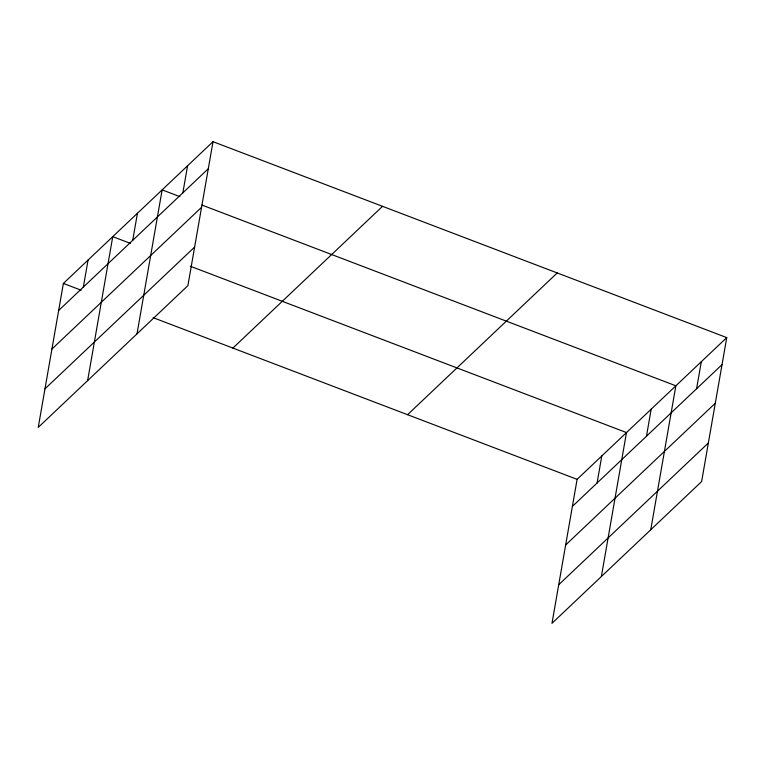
<?xml version="1.0" encoding="UTF-8"?>
<svg xmlns="http://www.w3.org/2000/svg" width="765" height="765" viewBox="0 0 765 765"><rect width="100%" height="100%" fill="white"/><g stroke="black" fill="none" stroke-linecap="round" stroke-linejoin="round"><path stroke-width="1.15" d="M213.014 141.678L63.38 283.433L38.25 427.396L187.894 285.651L213.014 141.678L726.75 337.604L701.62 481.568L551.986 623.322L577.106 479.349L726.75 337.604M83.347 287.085L88.071 260.043M87.631 380.626L112.761 236.653L130.49 243.413M132.728 240.315L137.451 213.263M137.012 333.846L162.142 189.873L179.871 196.634M182.854 192.828L187.578 165.776M597.082 483.011L601.797 455.959M601.366 576.542L626.487 432.569L190.322 266.23M646.463 436.232L651.178 409.189M650.747 529.772L675.868 385.799L202.027 205.087M696.59 388.744L701.314 361.702M58.656 310.475L208.3 168.73M51.924 349.06L201.558 207.315M44.982 388.821L194.626 247.066M232.904 348.085L382.548 206.33M407.573 414.697L557.216 272.942M572.392 506.401L722.026 364.647M565.651 544.986L715.294 403.232M558.718 584.737L708.361 442.983M63.38 283.433L81.109 290.193M153.124 317.657L577.106 479.349"/></g></svg>
